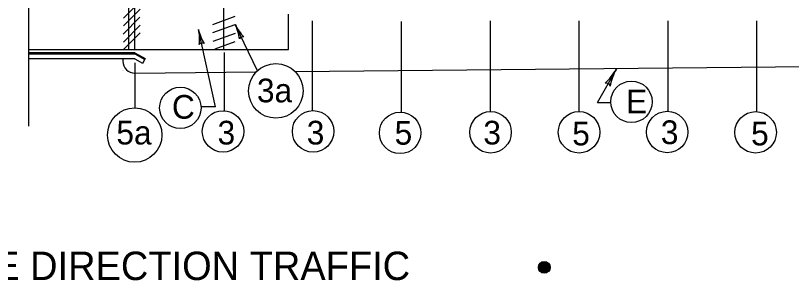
# Model space of a CAD drawing. Extents: x 1007 to 1035.5, y 1000.5 to 1021.5.
# Drawn here: x 1022.72 to 1029.28, y 1013.88 to 1016.12 of the extents above; entities that cross this region are included whole.
import ezdxf

# ---------------------------------------------------------------- set-up
doc = ezdxf.new("R2010")
doc.units = 0
doc.layers.add('Level 1', color=7, linetype='Continuous')

msp = doc.modelspace()

# ---------------------------------------------------------------- linework, layer by layer
at = {"layer": 'Level 1'}
for p, q in [((1023.6818, 1015.829), (1023.6818, 1017.829)), ((1023.7318, 1015.829), (1023.7318, 1017.829)), ((1024.4827, 1015.8367), (1024.4827, 1017.348)), ((1022.8368, 1015.7488), (1022.8368, 1016.2204)), ((1023.7767, 1016.2363), (1023.6353, 1016.0948)), ((1023.7786, 1016.1704), (1023.6372, 1016.029)), ((1024.3918, 1016.0419), (1024.5797, 1016.1103)), ((1025.0311, 1015.8293), (1025.0311, 1016.1293)), ((1023.774, 1016.1019), (1023.6326, 1015.9604)), ((1024.3915, 1015.9724), (1024.5795, 1016.0408)), ((1024.7688, 1015.6511), (1024.5795, 1016.0408)), ((1025.231, 1016.0732), (1025.231, 1015.314)), ((1025.9821, 1016.0678), (1025.9821, 1015.2993)), ((1026.7321, 1016.0732), (1026.7321, 1015.3076)), ((1027.4821, 1016.0732), (1027.4821, 1015.3068)), ((1028.2345, 1016.0732), (1028.2345, 1015.3095)), ((1028.9821, 1016.0732), (1028.9821, 1015.3058)), ((1023.7767, 1016.0344), (1023.6353, 1015.893)), ((1024.414, 1015.3452), (1024.27, 1015.9988)), ((1023.7763, 1015.9695), (1023.6348, 1015.8281)), ((1024.3933, 1015.9002), (1024.5812, 1015.9686)), ((1024.4111, 1015.8365), (1024.5801, 1015.898)), ((1022.8373, 1015.8293), (1025.0311, 1015.8293)), ((1023.7333, 1015.8033), (1022.8373, 1015.8033)), ((1022.8373, 1015.7938), (1023.7333, 1015.7938)), ((1023.7333, 1015.8033), (1023.8199, 1015.7533)), ((1023.7333, 1015.7938), (1023.8158, 1015.7463)), ((1024.4867, 1015.8043), (1024.4867, 1015.3145)), ((1022.8368, 1015.1844), (1022.8368, 1015.7488)), ((1023.7325, 1015.7501), (1022.8373, 1015.7501)), ((1023.6318, 1015.7499), (1023.6318, 1015.7303)), ((1023.7321, 1015.7173), (1023.7321, 1015.3379)), ((1023.7333, 1015.7501), (1023.7968, 1015.7135)), ((1023.8199, 1015.7533), (1023.7968, 1015.7132)), ((1025.0853, 1015.6438), (1035.1923, 1015.7448)), ((1023.6311, 1015.6514), (1023.6311, 1015.6514)), ((1023.6333, 1015.6501), (1023.6333, 1015.6501)), ((1027.6392, 1015.3831), (1027.7983, 1015.6643)), ((1023.7328, 1015.6303), (1024.7578, 1015.6405)), ((1024.414, 1015.3452), (1024.2913, 1015.3452)), ((1027.6392, 1015.3831), (1027.7513, 1015.3831))]:
    msp.add_line(p, q, dxfattribs=at)
for centre, radius in [((1024.9232, 1015.4806), 0.23), ((1027.9262, 1015.3886), 0.175), ((1024.1166, 1015.3374), 0.175), ((1023.7311, 1015.1081), 0.23), ((1024.4771, 1015.1388), 0.175), ((1025.2376, 1015.139), 0.175), ((1025.9722, 1015.1261), 0.175), ((1026.7365, 1015.1314), 0.175), ((1027.4833, 1015.1314), 0.175), ((1028.2279, 1015.1337), 0.175), ((1028.9746, 1015.1309), 0.175), ((1027.1898, 1013.9912), 0.05), ((1027.1897, 1013.9912), 0.0475), ((1027.1906, 1013.9912), 0.045), ((1027.1906, 1013.9912), 0.0425), ((1027.1906, 1013.9912), 0.04), ((1027.1906, 1013.9912), 0.0375), ((1027.1906, 1013.9912), 0.035), ((1027.1906, 1013.9912), 0.0325), ((1027.1906, 1013.9912), 0.03), ((1027.1906, 1013.9912), 0.0275), ((1027.1906, 1013.9912), 0.025), ((1027.1906, 1013.9912), 0.0225), ((1027.1906, 1013.9912), 0.02), ((1027.1906, 1013.9912), 0.0175), ((1027.1906, 1013.9912), 0.015), ((1027.1906, 1013.9912), 0.0125), ((1027.1906, 1013.9912), 0.01), ((1027.1906, 1013.9912), 0.0075), ((1027.1906, 1013.9912), 0.005)]:
    msp.add_circle(centre, radius, dxfattribs=at)
for centre, radius, start, end in [((1024.9312, 1016.2116), 0.3909, 205.90856, 224.57734), ((1024.9312, 1016.2116), 0.3909, 205.89633, 205.90856), ((1024.2279, 1015.8699), 0.3909, 7.25571, 25.90244), ((1024.6518, 1016.0829), 0.3909, 192.41136, 192.42358), ((1024.6518, 1016.0829), 0.3909, 192.42358, 211.09236), ((1023.8882, 1015.9147), 0.3909, 353.77074, 12.41747), ((1024.6445, 1015.907), 0.0313, 74.68315, 156.79985), ((1024.3019, 1015.8536), 0.0313, 61.19818, 143.31487), ((1023.7318, 1015.7303), 0.1, 180, 270.57294), ((1027.3903, 1015.8951), 0.4687, 311.85511, 330.50184), ((1028.2063, 1015.4336), 0.4687, 150.50795, 169.17674), ((1028.2063, 1015.4336), 0.4687, 150.49573, 150.50795), ((1027.7105, 1015.5092), 0.0375, 19.28255, 101.39924)]:
    msp.add_arc(centre, radius, start, end, dxfattribs=at)

# ---------------------------------------------------------------- texts
for s, height, p in [('3a', 0.2, (1024.7633, 1015.3842)), ('E', 0.2, (1027.8804, 1015.2913)), ('C', 0.2, (1024.0459, 1015.2459)), ('5a', 0.2, (1023.5765, 1015.0283)), ('3', 0.2, (1024.4308, 1015.0282)), ('3', 0.2, (1025.1838, 1015.0283)), ('5', 0.2, (1025.926, 1015.0268)), ('3', 0.2, (1026.6752, 1015.0283)), ('5', 0.2, (1027.4258, 1015.0208)), ('3', 0.2, (1028.1742, 1015.0316)), ('5', 0.2, (1028.9364, 1015.0208)), ('SINGLE BRIDGE OR TWIN BRIDGES WITH ONE DIRECTION TRAFFIC', 0.24, (1015.5548, 1013.884))]:
    msp.add_text(s, height=height, dxfattribs=at).set_placement(p)

doc.saveas('drawing.dxf')
